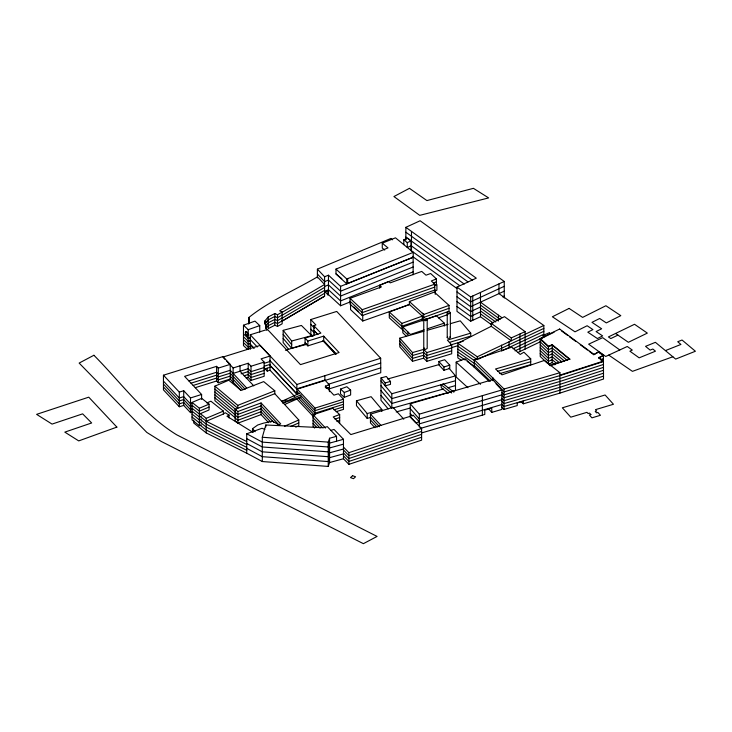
<?xml version="1.0" encoding="UTF-8"?>
<svg xmlns="http://www.w3.org/2000/svg" width="732" height="732" viewBox="0 0 732 732"><rect width="100%" height="100%" fill="white"/><g stroke="black" fill="none" stroke-linecap="round" stroke-linejoin="round"><path stroke-width="1.1" d="M248.706 323.773L248.99 317.377C269.687 300.788 294.667 290.311 317.395 276.897L324.596 284.492L279.679 310.816L282.14 312.116L282.14 323.809L277.519 326.426L274.829 325.237L268.278 328.604L268.278 316.901L274.829 313.543L277.519 314.733L282.14 312.116M248.77 323.672L248.99 320.296M336.546 436.336L329.574 438.239L329.574 462.542L328.247 466.43L262.303 461.544L262.303 437.251L265.817 424.99L323.571 427.744L327.277 426.619L336.546 436.336L336.546 441.195M423.764 319.976L425.548 318.96L427.195 319.774L427.195 348.459L425.42 349.475L423.764 348.661L423.764 319.976L425.42 320.79L427.195 319.774M423.764 348.661L424.313 347.984M328.247 466.43L328.247 442.128L329.574 438.239M282.14 315.025L277.519 317.679L274.829 316.453L268.278 319.857L264.838 323.965L264.838 321.009L268.278 316.901M264.838 323.928L268.278 319.82M265.524 326.051L268.278 322.766L274.829 319.408L277.519 320.598L282.14 317.981M266.219 328.146L268.278 325.685L274.829 322.318L277.519 323.517L282.14 320.89M199.973 416.298L206.223 421.248L223.388 414.019L225.154 412.711L229.043 415.026L229.043 417.945M229.043 415.026L226.975 416.252L253.171 432.484M392.48 239.831L390.989 238.403L317.395 269.147L324.596 276.742L324.596 296.185L281.463 321.485M281.628 312.619L324.596 287.411M281.628 315.538L324.596 290.357M281.628 318.457L324.596 293.267M281.6 321.385L324.596 296.185M252.513 431.596L252.513 428.687L257.719 424.999L263.364 423.197L272.569 421.147L278.572 424.789L280.731 423.901L261.068 402.957L237.9 411.494L235.155 409.353L274.793 393.706L274.793 390.797L263.703 381.61L241.011 390.385L228.796 380.21L214.924 386.139L214.924 400.715L235.237 417.807M597.541 352.723L593.744 354.691L598.483 351.753L603.433 355.13L603.516 379.03L559.916 393.111L523.325 403.799L520.873 401.465M491.254 323.379L511.265 337.9L511.265 340.819L491.254 326.298L491.254 323.379L504.485 316.654L525.109 331.614L525.109 349.109M461.553 360.428L457.848 357.866L457.848 343.281L491.3 326.271M547.628 363.456L540.225 356.466L540.225 338.495L559.623 329.034L593.744 354.215M541.213 338.486L554.097 332.209M617.945 335.11L610.79 338.568L608.42 336.93L634.516 324.285L647.335 333.106L628.376 342.292L615.557 333.463M511.265 337.9L525.109 331.614M513.031 348.798L543.839 334.231L543.839 325.484L477.301 356.758L457.848 343.281M543.839 328.403L478.307 359.183M543.839 331.322L501.566 350.985L501.566 345.147M543.839 337.15L515.008 350.848M517.972 352.467L540.884 341.496M496.086 383.897L504.037 391.931L559.916 375.617L603.516 361.535L598.611 357.866L603.433 355.13M598.611 357.866L603.433 355.606L599.307 352.787M600.542 359.879L603.433 358.524M405.857 239.968L405.857 227.332L420.113 220.753L504.247 281.463L504.247 297.988M405.857 227.332L476.285 278.169L456.988 287.081L470.685 296.954L504.247 281.463M504.247 291.18L470.685 306.681L456.988 296.799M480.476 307.019L470.685 311.539L456.988 301.657M480.476 311.878L470.685 316.398L456.988 306.516M456.988 287.081L456.988 311.375L470.685 321.257L480.476 316.736L491.264 324.56M619.784 349.951L605.73 356.475L588.647 344.177L602.683 337.662L619.784 349.951L627.278 346.483L632.283 350.079L629.904 351.186L639.155 357.838L655.469 351.186L652.825 349.027L650.153 350.116L645.542 346.346L655.396 342.329L675.654 359.092L695.4 351.25L682.05 340.023L677.722 341.743L680.925 344.443L665.498 350.564M504.247 286.322L470.685 301.822L456.988 291.94M502.481 296.853L504.247 296.039M281.491 401.42L299.507 393.322M282.872 402.893L300.925 394.841M410.981 240.974L407.715 238.211L403.817 239.785L407.276 242.621L410.981 240.974L410.981 250.692M410.981 245.833L407.276 247.48L407.276 242.621M284.803 404.412L300.916 397.311M284.492 426.234L298.793 419.994L274.793 393.706M290.613 426.482L298.793 422.913M295.728 427.168L298.793 425.832L298.793 419.994M543.208 337.351L543.208 335.366L549.668 332.557M201.309 424.917L199.379 425.731L192.04 419.921L192.04 402.417L201.703 398.354L209.041 404.165L209.041 409.993L199.379 414.065L192.04 408.255M206.854 402.902L210.898 401.2L223.388 411.1L223.388 414.019M192.04 402.417L199.379 408.227L209.041 404.165M209.041 407.074L199.379 411.146L192.04 405.336M201.309 416.16L199.379 416.975L192.04 411.164M201.309 419.079L199.379 419.894L192.04 414.083M199.973 413.379L206.223 418.329L223.388 411.1M201.309 421.998L199.379 422.812L192.04 417.002M540.225 338.495L548.451 346.254L552.202 344.68L569.798 359.055L550.446 365.726M554.838 364.81L552.202 362.651L548.451 364.234L548.451 346.254M379.688 288.143L379.688 285.224L388.683 281.472L390.202 282.872L421.733 271.416L425.987 275.186L430.645 273.521L436.409 278.901L436.409 284.739M436.409 278.901L431.34 280.978L434.735 284.199L434.735 290.037M433.371 283.064L436.409 281.82M434.378 285.562L436.913 284.592L436.913 290.211L434.89 291.034M382.269 243.198L395.472 237.818L413.232 252.357L413.232 257.216L346.776 283.851L335.988 273.942L335.988 269.083L388.015 247.901L382.269 243.198L382.269 248.057L384.73 250.07M335.988 269.083L346.776 278.993L413.232 252.357M324.596 276.742L328.467 275.205L340.59 286.331L340.59 305.775L350.052 301.987M324.596 286.468L328.467 284.922L340.59 296.057L413.132 266.997M324.596 291.327L328.467 289.781L340.59 300.916L413.132 271.856M324.596 292.132L327.918 290.805L327.918 294.859L328.467 294.639L340.59 305.775M340.59 286.331L413.132 257.28L413.132 274.775M413.132 262.138L340.59 291.19L328.467 280.063L324.596 281.61L317.395 274.006M214.924 386.139L237.772 405.363L274.793 390.797M449.018 308.3L423.709 317.413L409.362 304.448L409.362 301.538L434.296 292.077L449.018 305.381L449.018 311.21L425.814 319.573M389.296 312.015L401.85 323.388L401.85 329.217L389.296 317.853L389.296 312.015L409.362 304.448M243.472 333.874L248.212 338.34L250.335 337.562M248.212 341.258L250.335 340.472L248.212 341.295L243.472 336.793M250.335 343.427L248.212 344.205L243.472 339.74M250.335 346.337L248.212 347.124L243.472 342.658M340.508 389.076L346.858 386.716L350.628 390.119L350.628 394.978L344.287 397.33L340.508 393.935L340.508 389.076L344.287 392.471L344.287 397.33M344.287 392.471L350.628 390.119M235.155 409.353L235.155 421.01L237.9 423.16L261.068 414.623L268.635 422.675M339.666 423.306L339.666 414.559L333.225 416.938L350.838 434.579L409.755 416.481L421.605 428.504L421.605 440.17L348.889 464.344L343.464 458.744L343.464 439.301L334.048 429.428L330.91 430.379M335.064 419.171L339.666 417.469M336.903 421.412L339.666 420.388M448.313 393.23L441.286 387.75L441.122 384.776L443.336 383.961L453.886 392.178M435.238 294.383L435.238 289.89L362.23 315.547L350.033 304.137L350.033 298.308L381.372 286.944L379.688 285.224M467.931 387.731L456.155 377.017L456.155 362.111L465.223 358.817L489.251 381.345M262.303 461.544L246.739 453.218L246.739 433.783L262.019 428.266L264.865 429.455M672.882 356.758L632.439 371.353L608.722 355.084M449.018 305.381L423.709 314.504L409.362 301.538M438.468 317.926L447.966 314.513M247.425 349.292L243.472 345.568L243.472 325.2L255.011 321.128L259.75 325.594L259.75 332.099M243.472 325.2L248.212 329.675L259.75 325.594M248.212 338.34L250.225 337.635M401.85 323.388L422.3 316.142L423.709 317.413M422.73 313.616L422.309 313.223L423.709 314.504L423.709 320.332L422.309 319.051L401.85 326.298L389.296 314.934M350.033 298.308L362.23 309.709L434.735 284.199M434.735 287.118L362.23 312.628L350.033 301.218M350.546 304L350.546 309.609L362.743 321.019L409.655 304.512M281.573 401.603L286.798 399.791M282.955 403.076L300.751 396.973M474.318 367.537L474.318 359.76L511.833 347.124L520.178 354.434L523.902 352.202L530.718 358.808L530.718 364.646L499.782 373.595M406.562 336.464L402.829 332.786L402.829 326.948L436.455 315.721L444.278 323.141L444.278 326.06M424.185 329.867L410.442 334.46L402.829 326.948M427.36 328.805L444.278 323.141M343.464 447.078L348.889 452.678L421.605 428.504M421.605 431.423L348.889 455.597L343.464 449.997M421.605 434.341L348.889 458.516L343.464 452.907M421.605 437.251L348.889 461.435L343.464 455.826M314.623 428.083L313.076 426.417L313.076 414.751L332.84 408.282L339.666 414.559M559.916 375.141L603.516 361.059L598.611 357.39M603.516 364.454L559.916 378.536L504.037 394.85L501.649 392.434M603.516 367.363L559.916 381.454L504.037 397.76L501.649 395.353M603.516 370.282L559.916 384.364L504.037 400.678L501.649 398.272M603.516 373.201L559.916 387.283L504.037 403.597L501.649 401.182M603.516 376.12L559.916 390.202L504.037 406.507L501.649 404.101M549.375 365.597L569.798 359.055M250.335 349.255L250.252 334.78L267.445 329.409L300.468 364.627L339.108 352.55L323.7 336.116L307.888 341.057L305.07 338.056L320.872 333.115L313.836 325.621L315.885 324.981L310.798 319.545L336.72 311.439L380.677 358.259L380.677 363.026M192.516 411.988L190.494 412.619L183.714 405.391L179.313 406.772L163.446 389.872L163.446 375.214L222.912 356.594L230.205 364.371L230.205 379.03L240.672 390.284M230.205 379.03L218.282 382.772L218.282 368.105L216.608 366.339L184.601 376.358L201.611 394.475L201.611 399.407M218.282 368.105L230.205 364.371M285.416 350.271L306.086 343.811M188.874 380.933L216.608 372.249L218.282 374.025L230.205 370.282L246.711 388.052M294.74 396.543L270.026 370.227L270.026 356.045L261.095 358.845L264.161 362.111L264.161 376.294L251.012 380.402L248.212 377.419L248.212 363.246L233.124 367.967L226.563 360.968M305.07 338.056L305.07 342.832L307.888 345.833L323.773 340.865L336.098 354.013M191.006 383.184L216.608 375.168L218.282 376.934L230.205 373.201L245.202 389.342M248.212 363.246L251.012 366.229L264.161 362.111M193.138 385.435L216.608 378.087L218.282 379.853L230.205 376.12L242.933 389.817M264.069 363.347L270.026 361.48M233.124 373.402L248.212 368.672L251.012 371.655L264.161 367.546M163.446 375.214L179.313 392.105L183.714 390.732L190.494 397.952L190.494 412.619M195.27 387.676L216.608 380.997L218.282 382.772M264.069 366.256L270.026 364.39M241.066 373.832L248.212 371.591L251.012 374.574L264.161 370.456M264.069 369.175L270.026 367.308M244.131 375.791L248.212 374.51L251.012 377.492L264.161 373.375M264.929 368.654L267.226 371.097L270.026 370.227M246.172 378.06L248.212 377.419M190.494 397.952L201.611 394.475M192.516 403.231L190.494 403.872L183.714 396.643L179.313 398.016L163.446 381.125M192.516 406.15L190.494 406.782L183.714 399.562L179.313 400.935L163.446 384.044M192.516 409.069L190.494 409.7L183.714 402.472L179.313 403.854L163.446 386.954M250.252 334.78L296.863 384.474L380.677 358.259M269.742 365.094L296.936 394.091L296.899 388.829L324.907 380.073L329.409 384.876L329.409 391.666M269.678 360.263L296.936 389.232L380.741 363.008L380.741 372.725L329.226 388.857M328.146 384.327L380.741 367.867M325.411 387.823L325.411 386.13L329.409 384.876M326.408 388.363L329.409 387.42M438.825 361.535L444.653 359.714L449.759 365.158L449.759 368.452L443.931 370.273L438.825 364.838L438.825 361.535L443.931 366.979L443.931 370.273M443.931 366.979L449.759 365.158M296.899 388.829L314.989 408.108L343.473 399.205L343.473 409.389L336.089 411.695M343.473 401.749L314.989 410.661L300.669 395.39M343.473 404.302L314.989 413.205L299.919 397.128M333.975 409.81L343.473 406.846M423.618 349.438L426.82 352.568L451.699 345.028L451.699 353.776L426.82 361.315L423.618 358.186L423.618 349.438L412.509 352.559L399.8 338.157L423.974 331.23M451.699 347.938L426.82 355.478L423.618 352.357L412.509 355.478L399.8 341.075M451.699 350.857L426.82 358.396L423.618 355.276L412.509 358.387L399.8 343.994M374.949 427.717L370.447 422.895L370.447 414.147L393.011 407.349L403.79 419.171M311.878 335.832L313.909 335.229L313.836 325.621M449.485 342.375L470.74 336.061L470.74 333.142L447.362 340.096L451.699 345.028M450.546 344.973L463.301 341.185M451.617 347.581L457.985 345.678M501.923 389.955L492.764 379.624L410.24 403.799L419.335 414.147L501.923 389.955L501.923 409.389L491.767 412.391L488.949 409.206M501.923 394.813L419.335 419.015L410.24 408.657M501.923 399.672L419.335 423.874M501.923 404.531L420.424 428.412M421.504 432.96L484.785 414.449L484.785 410.185L491.767 408.127L491.767 412.391M474.318 359.76L504.037 389.012L559.916 372.707L559.916 393.111M501.649 407.019L504.037 409.426L517.231 405.574L517.231 402.939L523.325 401.163L523.325 403.799M530.718 358.808L495.518 368.992L501.951 374.848L544.398 360.418L559.916 372.707M497.65 371.298L530.718 361.727M427.278 330.288L448.158 324.303M450.354 323.672L460.245 320.836L470.74 333.142M399.8 338.157L399.8 346.904L412.509 361.306L423.618 358.186M380.979 377.959L386.304 376.468L390.485 381.436L390.485 384.355L385.169 385.846L385.169 382.928L380.979 377.959L380.979 400.322L388.198 408.895M387.567 379.03L439.163 364.554M385.169 382.928L390.485 381.436M370.337 417.542L367.199 418.42L356.466 405.656L356.466 400.797L371.106 396.689L381.839 409.453L381.839 411.402M380.979 380.878L391.812 393.743L455.487 375.882L455.487 390.467L452.193 391.391M455.487 380.741L391.812 398.611L380.979 385.737M443.409 388.994L391.812 403.469L380.979 390.595M447.801 387.759L455.487 385.608M356.466 400.797L367.199 413.562L381.839 409.453M392.91 408.017L448.899 392.315M396.204 411.951L410.478 407.953M343.464 439.301L329.574 443.107L328.247 446.987L262.303 442.11L246.739 433.783M343.464 444.159L329.574 447.966L328.247 451.845L262.303 446.968L246.739 438.642M343.464 449.018L329.574 452.824L328.247 456.704L262.303 451.827L246.739 443.5M343.464 453.877L329.574 457.683L328.247 461.563L262.303 456.686L246.739 448.359M329.574 462.542L343.464 458.744M283.156 330.342L301.401 325.447L311.622 335.677L291.684 341.002L283.156 330.342L283.156 342.539L288.673 349.438M283.156 338.404L291.684 348.331L305.326 344.69M262.303 437.251L328.247 442.128M206.223 421.248L246.739 441.552M246.739 444.47L206.223 424.157L199.973 419.207M246.739 447.389L206.223 427.076L199.973 422.126M246.739 450.308L206.223 429.995L199.973 425.045M193.724 420.095L193.724 423.014L206.223 432.905L246.739 453.218M457.848 346.199L477.301 359.668M457.848 349.109L474.519 360.666M457.848 352.028L474.519 363.575M457.848 354.947L465.259 360.08M467.108 361.361L474.519 366.494M543.839 325.484L498.959 293.623L498.959 283.906M472.579 280.356L405.857 232.2M467.949 281.875L405.857 237.058M411.485 245.979L464.244 284.062M459.623 285.581L411.485 250.847L411.485 231.404M412.409 256.374L456.841 288.435M480.476 302.16L501.795 317.615M480.476 305.07L500.13 319.317M480.476 307.989L498.455 321.019M480.476 310.908L495.756 321.979M480.476 313.818L493.057 322.94M561.417 330.837L567.703 335.476M569.496 336.793L575.782 341.432M580.275 344.745L587.457 350.052M589.26 351.378L593.744 354.691M543.208 335.366L544.965 336.711M441.122 384.776L451.671 392.993M235.155 412.262L237.9 414.413L261.068 405.876L279.221 425.21M235.155 415.181L237.9 417.332L261.068 408.795L273.924 422.483M235.155 418.1L237.9 420.241L261.068 411.713L270.904 422.181M569.798 359.531L552.202 345.156L548.451 346.739L540.225 338.971M567.154 360.29L552.202 348.075L548.451 349.649L540.225 341.881M564.518 361.05L552.202 350.985L548.451 352.568L540.225 344.799M561.874 361.809L552.202 353.904L548.451 355.487L540.225 347.718M559.239 362.569L552.202 356.823L548.451 358.396L540.225 350.637M556.594 363.328L552.202 359.732L548.451 361.315L540.225 353.547M335.988 273.942L341.826 278.718M214.924 389.058L237.772 408.273L237.772 405.363M214.924 391.968L236.079 409.774M214.924 394.887L235.237 411.97M214.924 397.805L235.237 414.888M423.709 320.332L422.309 319.051M456.155 362.111L480.549 384.3M353.794 307.037L358.671 311.603M422.73 316.526L422.309 316.132L422.3 321M474.318 362.679L492.096 379.899M474.318 365.588L490.486 381.253M402.829 329.867L408.053 335.018L408.053 332.099M343.473 399.205L338.358 393.761L333.883 395.161L325.411 386.13M270.026 356.045L260.08 345.449L222.912 357.079L225.099 359.412M254.132 348.441L250.408 344.479L250.408 348.368M270.026 365.369L297.055 394.164M253.784 385.856L240.041 371.234L240.041 365.799M310.798 324.322L314.504 328.174M313.909 330.37L317.816 334.533M313.836 330.388L317.743 334.561M336.025 354.032L323.7 340.883L323.7 336.116M322.821 340.645L335.558 354.224M310.871 329.162L314.504 333.033M313.049 336.345L310.871 334.021L310.798 319.545M307.962 345.815L305.143 342.805L305.143 344.754M250.252 339.547L257.316 346.986M296.899 391.373L299.159 393.779M250.326 344.388L253.437 347.7M298.409 398.071L314.229 414.943M296.899 399.004L313.479 416.682M370.447 414.147L380.96 425.402M370.447 417.066L379.46 426.71M370.447 419.976L377.209 427.214M313.076 414.751L325.502 428.055M313.076 417.67L322.4 427.644M313.076 420.589L320.067 428.064M313.076 423.499L316.956 427.662M410.24 413.525L412.345 415.913M252.513 428.687L255.157 431.697M325.2 291.729L327.918 294.859M448.981 368.159L455.487 375.882M380.979 395.454L391.812 408.328L391.812 393.743M283.156 334.277L291.684 344.662M264.838 321.009L266.896 330.297M248.706 321.833L248.871 323.791M598.483 351.753L598.483 352.229M559.623 329.034L559.623 329.51M552.202 344.68L552.202 362.651M519.949 334.112L519.949 351.607M509.079 341.771L509.079 347.608M504.037 389.012L504.037 409.426M498.455 315.19L498.455 320.049M492.911 377.767L492.911 380.686M482.37 395.719L482.37 415.163M480.476 292.434L480.476 316.736M477.301 356.758L477.301 358.698M472.753 296.002L472.753 320.305M470.685 296.954L470.685 321.257M450.326 312.747L450.326 337.434M447.234 312.802L447.234 337.498M426.82 352.568L426.82 361.315M419.335 414.147L419.335 427.149M412.509 352.559L412.509 361.306M410.24 403.799L410.24 416.435M403.817 239.785L403.817 244.644M367.199 413.562L367.199 418.42M362.743 315.401L362.743 321.019M362.23 309.709L362.23 315.547M348.889 452.678L348.889 464.344M347.654 278.636L347.654 283.494M346.776 278.993L346.776 283.851M328.467 275.205L328.467 294.639M324.862 375.726L324.862 380.494M317.395 269.147L317.395 277.895M314.989 408.108L314.989 414.898M307.888 341.057L307.888 345.833M296.863 384.474L296.863 389.25M291.684 341.002L291.684 348.331M277.519 314.733L277.519 326.426M274.829 313.543L274.829 325.237M267.226 368.187L267.226 371.097M265.817 424.99L265.817 426.939M265.689 326.509L265.689 328.458M261.068 402.957L261.068 414.623M251.012 366.229L251.012 380.402M248.99 317.377L248.99 323.242M248.212 329.675L248.212 349.072M237.9 411.494L237.9 423.16M233.124 367.967L233.124 382.15M216.608 366.339L216.608 380.997M206.223 418.329L206.223 432.905M199.379 408.227L199.379 425.731M183.714 390.732L183.714 405.391M179.313 392.105L179.313 406.772M449.832 336.812A1.546 0.888 0 0 1 449.906 338.074A1.546 0.888 0 0 1 447.728 338.12A1.546 0.888 0 0 1 447.655 336.857M245.815 331.852A2.269 0.97 70.5 0 1 247.599 333.042A2.269 0.97 70.5 0 1 247.599 335.878A2.269 0.97 70.5 0 1 245.815 333.7M352.568 475.699L350.509 477.603L353.51 478.682L355.56 476.779L352.568 475.699M93.906 355.267L79.148 363.072L146.821 432.42L161.26 441.46L363.392 543.675L377.081 536.428L176.613 434.762C143.811 414.568 120.78 382.287 93.906 355.267M409.453 188.325L393.935 196.542L419.729 215.354L488.637 197.915L473.421 188.334L426.912 200.586L409.453 188.325M569.093 308.401L552.386 316.773L574.995 331.825L587.137 325.74L592.929 329.592L587.796 332.163L597.394 338.541L602.628 335.915L596.086 331.559L601.64 328.778L591.987 322.345L599.673 318.493L606.316 322.913L620.8 315.648L605.895 305.738L582.626 317.395L569.093 308.401M116.873 427.113L78.727 440.902L64.809 432.127L91.665 422.968L82.643 413.855L52.054 424.093L36.6 414.358L88.755 397.165L116.873 427.113M413.214 415.264L409.755 416.343L415.877 422.867L419.335 421.788L413.214 415.264M590.861 414.55L589.379 414.998L591.941 417.844L600.441 415.291L597.87 412.445L596.553 412.848L595.235 411.393L596.644 410.972L595.455 409.655L613.453 404.265L605.108 394.987L562.341 407.806L570.768 417.176L586.972 412.326L588.071 413.543L589.553 413.095L590.861 414.55M447.728 313.424A1.546 0.888 0 0 0 450.29 312.976A1.546 0.888 0 0 0 448.332 311.914A1.546 0.888 0 0 0 447.728 313.424M245.376 332.731A2.269 0.97 70.5 0 0 247.151 336.006A2.269 0.97 70.5 0 0 247.151 332.795A2.269 0.97 70.5 0 0 245.376 332.731"/></g></svg>
